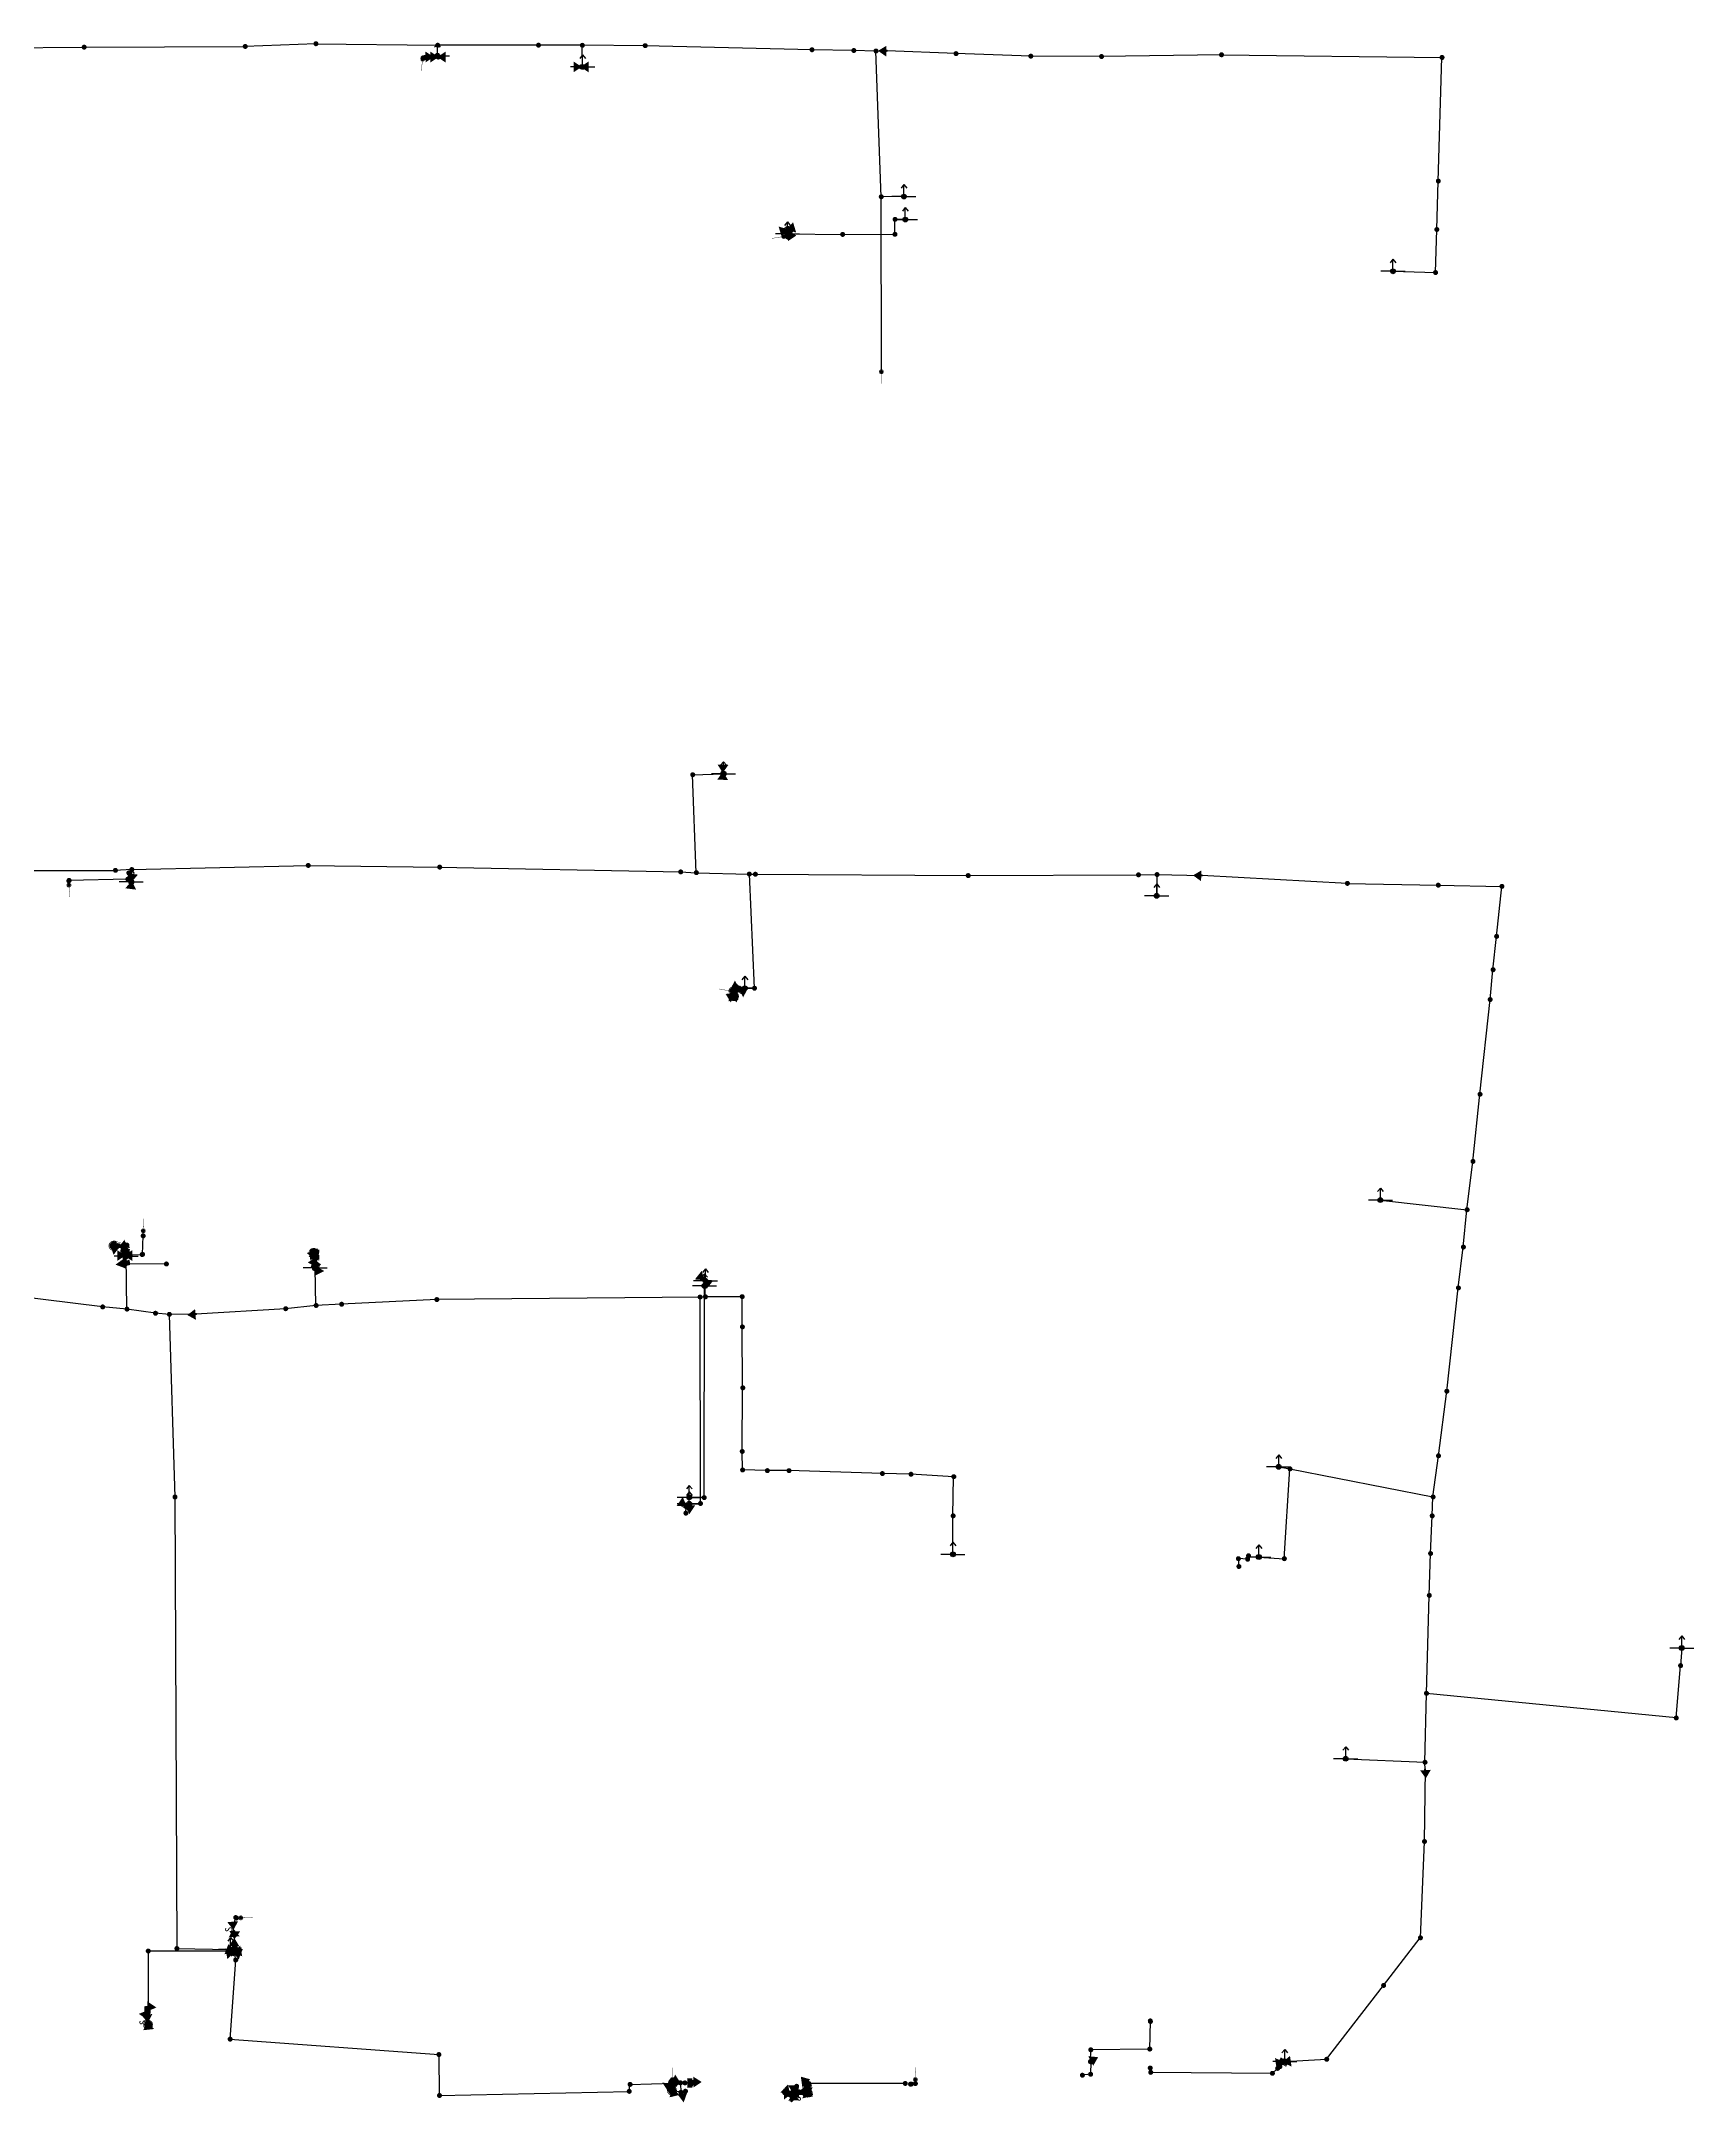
# Model space of a CAD drawing. Header units: millimetres. Extents: x 501930 to 502524, y 4059066 to 4059466.
# Drawn here: x 502302.5 to 502388.4, y 4059079.6 to 4059186.8 of the extents above; entities that cross this region are included whole.
import ezdxf
from ezdxf.enums import TextEntityAlignment as Align

# ---------------------------------------------------------------- set-up
doc = ezdxf.new("R2010")
doc.units = ezdxf.units.MM
doc.linetypes.add('HIDDEN2', pattern=[4.7625, 3.175, -1.5875])
for name, color, linetype in [('cq', 7, 'Continuous'), ('JMD', 7, 'Continuous'), ('TRLINE', 1, 'Continuous'), ('TRPOINT', 1, 'Continuous')]:
    doc.layers.add(name, color=color, linetype=linetype)
doc.styles.add('zx5', font='', dxfattribs={"height": 1.5})
doc.styles.get('zx5').set_extended_font_data('NSimSun')

# ---------------------------------------------------------------- blocks, each defined once
blk = doc.blocks.new('探测点')
blk.add_hatch(color=255).paths.add_polyline_path([(0.02, 0.24, 0.152753), (-0.11, 0.21, 0.175626), (-0.22, 0.07, 0.105315), (-0.22, -0.02, 2.264328)])
at = {"color": 6, "linetype": 'Continuous', "ltscale": 0.1, "const_width": 0.0375, "elevation": -82.22}
blk.add_lwpolyline([(-0.22, -0.02, 2.264328), (0.02, 0.24, 0.476706)], format="xyb", close=True, dxfattribs=at)
blk = doc.blocks.new('SG')
blk.add_hatch(color=255).paths.add_polyline_path([(-0.25, 0, 1), (0.25, 0, 1)])
for p, q in [((-0.25, 0), (-1.25, 0)), ((0, 1.25), (-0.3, 0.88)), ((0, 0.25), (0, 1.25)), ((0, 1.25), (0.3, 0.88)), ((0.25, 0), (1.25, 0))]:
    blk.add_line(p, q)
blk.add_circle((0, 0), 0.25)
blk = doc.blocks.new('焊接阀门')
h = blk.add_hatch(color=255)
h.paths.add_polyline_path([(0, 0), (0.75, -0.5), (0.75, 0.5)])
h.paths.add_polyline_path([(0, 0), (-0.75, 0.5), (-0.75, -0.5)])
at = {"color": 6, "const_width": 0.07}
blk.add_lwpolyline([(-0.75, 0.5), (-0.75, -0.5), (0.75, 0.5), (0.75, -0.5), (-0.75, 0.5), (-0.75, -0.5)], dxfattribs=at)
blk = doc.blocks.new('非普查区')
h = blk.add_hatch(color=255)
edge = h.paths.add_edge_path()
edge.add_arc((0, 0), 0.199, 91.7031, 451.7031)
at = {"color": 6, "linetype": 'Continuous', "ltscale": 0.1, "const_width": 0.0375, "elevation": -82.22}
blk.add_lwpolyline([(0.01, -0.23, 1), (-0.01, 0.23, 1)], format="xyb", close=True, dxfattribs=at)
at = {"color": 6, "linetype": 'HIDDEN2', "ltscale": 0.1, "const_width": 0.0375, "elevation": -82.22}
blk.add_lwpolyline([(0.21, 0), (1.25, 0)], dxfattribs=at)
blk = doc.blocks.new('变径点')
for color, points in [(6, [(0.12, 0, 1), (-0.12, 0, 1)]), (255, [(0.07, 0.54), (0.09, -0.45), (0.84, 0.05)])]:
    blk.add_hatch(color=color).paths.add_polyline_path(points)
at = {"layer": 'cq', "color": 6, "const_width": 0.07}
blk.add_lwpolyline([(0.07, 0.54), (0.09, -0.45), (0.84, 0.05), (0.07, 0.54), (0.09, -0.45)], dxfattribs=at)
blk = doc.blocks.new('丝堵头')
at = {"layer": 'cq'}
blk.add_hatch(color=255, dxfattribs=at).paths.add_polyline_path([(0.23, 0.48), (-0.23, 0.48), (-0.23, -0.48), (0.23, -0.48)])
at = {"color": 6, "const_width": 0.075, "elevation": -82.08}
for points in [[(-0.29, -0.48), (-0.29, 0.47)], [(0.27, -0.32), (0.27, 0.17)]]:
    blk.add_lwpolyline(points, dxfattribs=at)
blk = doc.blocks.new('流量表')
h = blk.add_hatch(color=255)
edge = h.paths.add_edge_path()
edge.add_arc((0, 0), 0.428, 0, 360)
at = {"color": 6, "const_width": 0.0625, "elevation": -82.08}
blk.add_lwpolyline([(-0.49, -0.01, 1), (0.47, -0.01, 1)], format="xyb", close=True, dxfattribs=at)
at = {"color": 6, "const_width": 0.075, "elevation": -82.08}
blk.add_lwpolyline([(-0.1, 0.1), (0.29, -0.34)], dxfattribs=at)
at = {"layer": 'cq', "color": 6}
blk.add_lwpolyline([(-0.26, 0.34, 0.476, 0.476, 0), (-0.26, 0.34, 0.01, 0.366, 0), (-0.05, 0.05, 0.366, 0.366, 0)], format="xyseb", dxfattribs=at)
blk = doc.blocks.new('电磁阀')
at = {"color": 255}
blk.add_blockref('焊接阀门', (0, 0), dxfattribs=at)
at = {"layer": 'JMD', "lineweight": 106, "style": 'zx5'}
blk.add_text('S', height=0.75, dxfattribs=at).set_placement((0.03, 0.49), align=Align.MIDDLE)
blk = doc.blocks.new('连接器')
at = {"color": 6, "linetype": 'Continuous', "const_width": 0.0481}
for points in [[(0.5, -0.01, 1.034594), (-0.49, -0.02)], [(-0.49, -0.02, 0.943243), (0.5, -0.01)]]:
    blk.add_lwpolyline(points, format="xyb", dxfattribs=at)
at = {"color": 255, "linetype": 'Continuous', "const_width": 0.411}
blk.add_lwpolyline([(-0.26, -0.02, 0.928343), (0.27, 0.01, 1.03381)], format="xyb", close=True, dxfattribs=at)

msp = doc.modelspace()

# ---------------------------------------------------------------- linework, layer by layer
at = {"layer": 'TRLINE'}
for p, q in [((502300.451, 4059186.435, 32.671), (502304.706, 4059186.46, 32.839)), ((502304.706, 4059186.46, 32.839), (502313.078, 4059186.499, 32.816)), ((502316.753, 4059186.641, 32.746), (502313.078, 4059186.499, 32.816)), ((502316.753, 4059186.641, 32.746), (502323.079, 4059186.564, 32.748)), ((502323.073, 4059186.018, 32.783), (502323.079, 4059186.564, 32.748)), ((502328.319, 4059186.566, 32.919), (502323.079, 4059186.564, 32.748)), ((502330.596, 4059186.559, 32.903), (502328.319, 4059186.566, 32.919)), ((502333.862, 4059186.541, 32.887), (502330.596, 4059186.559, 32.903)), ((502330.621, 4059185.437, 32.942), (502330.596, 4059186.559, 32.903)), ((502342.529, 4059186.327, 32.981), (502333.862, 4059186.541, 32.887)), ((502344.704, 4059186.29, 32.953), (502342.529, 4059186.327, 32.981)), ((502345.858, 4059186.263, 32.921), (502344.704, 4059186.29, 32.953)), ((502345.858, 4059186.263, 32.921), (502346.425, 4059186.279, 32.917)), ((502346.13, 4059178.687, 33.048), (502345.858, 4059186.263, 32.921)), ((502350.018, 4059186.127, 32.871), (502346.425, 4059186.279, 32.917)), ((502353.901, 4059185.995, 32.912), (502350.018, 4059186.127, 32.871)), ((502322.319, 4059185.907, 36.037), (502322.31, 4059185.841, 36.037)), ((502322.431, 4059185.932, 36.037), (502322.319, 4059185.907, 36.037)), ((502322.431, 4059185.932, 34.837), (502322.431, 4059185.932, 35.037)), ((502322.431, 4059185.932, 34.587), (502322.431, 4059185.932, 36.037)), ((502323.073, 4059186.018, 32.783), (502323.104, 4059185.948, 33.587)), ((502323.104, 4059185.948, 33.587), (502323.104, 4059185.948, 34.637)), ((502330.621, 4059185.437, 32.942), (502330.539, 4059185.438, 33.453)), ((502330.539, 4059185.438, 34.853), (502330.539, 4059185.438, 33.453)), ((502357.579, 4059185.975, 32.691), (502353.901, 4059185.995, 32.912)), ((502363.813, 4059186.067, 32.699), (502357.579, 4059185.975, 32.691)), ((502363.813, 4059186.067, 32.699), (502375.274, 4059185.927, 33.016)), ((502375.08, 4059179.503, 33.013), (502375.274, 4059185.927, 33.016)), ((502347.317, 4059178.698, 33.132), (502346.13, 4059178.687, 33.048)), ((502346.143, 4059169.595, 33.038), (502346.13, 4059178.687, 33.048)), ((502375.004, 4059176.988, 33.002), (502375.08, 4059179.503, 33.013)), ((502341.189, 4059176.644, 35.968), (502341.071, 4059176.625, 35.968)), ((502341.27, 4059177.011, 35.968), (502341.189, 4059176.644, 35.968)), ((502341.25, 4059176.981, 35.168), (502341.26, 4059176.984, 35.568)), ((502341.305, 4059176.918, 35.168), (502341.25, 4059176.981, 35.168)), ((502341.253, 4059176.665, 35.368), (502341.34, 4059176.816, 35.368)), ((502341.27, 4059176.644, 35.518), (502341.253, 4059176.665, 35.368)), ((502341.27, 4059176.644, 36.068), (502341.253, 4059176.665, 36.068)), ((502341.26, 4059176.984, 35.568), (502341.27, 4059177.011, 35.968)), ((502341.262, 4059176.758, 33.013), (502344.123, 4059176.729, 32.754)), ((502341.262, 4059176.758, 33.013), (502341.279, 4059176.603, 33.668)), ((502341.284, 4059176.587, 35.668), (502341.27, 4059176.644, 35.668)), ((502341.27, 4059176.644, 35.668), (502341.27, 4059176.644, 35.518)), ((502341.279, 4059176.603, 33.668), (502341.284, 4059176.587, 35.668)), ((502341.309, 4059176.822, 35.168), (502341.305, 4059176.918, 35.168)), ((502341.34, 4059176.816, 35.368), (502341.309, 4059176.822, 35.168)), ((502344.123, 4059176.729, 32.754), (502346.843, 4059176.737, 32.922)), ((502346.843, 4059176.737, 32.922), (502346.849, 4059177.513, 32.747)), ((502346.849, 4059177.513, 32.747), (502347.389, 4059177.504, 32.64)), ((502374.936, 4059174.75, 33.017), (502375.004, 4059176.988, 33.002)), ((502372.732, 4059174.817, 33.089), (502374.936, 4059174.75, 33.017)), ((502336.333, 4059148.651, 32.999), (502337.938, 4059148.706, 32.236)), ((502336.522, 4059143.562, 32.026), (502336.333, 4059148.651, 32.999)), ((502337.903, 4059148.735, 33.69), (502337.904, 4059148.78, 34.022)), ((502337.938, 4059148.706, 32.236), (502337.903, 4059148.735, 33.69)), ((502296.829, 4059143.659, 32.28), (502306.334, 4059143.683, 32.09)), ((502307.183, 4059143.723, 32.228), (502306.334, 4059143.683, 32.09)), ((502307.029, 4059143.547, 37.94), (502306.977, 4059143.222, 37.94)), ((502307.035, 4059143.534, 36.04), (502307.029, 4059143.547, 37.94)), ((502307.186, 4059143.059, 36.04), (502307.035, 4059143.534, 36.04)), ((502307.183, 4059143.723, 32.228), (502307.163, 4059143.078, 32.362)), ((502307.183, 4059143.723, 32.228), (502316.352, 4059143.936, 31.815)), ((502316.352, 4059143.936, 31.815), (502323.183, 4059143.849, 31.982)), ((502323.183, 4059143.849, 31.982), (502335.707, 4059143.603, 32.078)), ((502335.707, 4059143.603, 32.078), (502336.522, 4059143.562, 32.026)), ((502336.522, 4059143.562, 32.026), (502339.272, 4059143.487, 31.993)), ((502339.272, 4059143.487, 31.993), (502339.588, 4059143.481, 31.987)), ((502339.272, 4059143.487, 31.993), (502339.542, 4059137.555, 32.521)), ((502339.588, 4059143.481, 31.987), (502350.649, 4059143.409, 32.081)), ((502350.649, 4059143.409, 32.081), (502359.5, 4059143.45, 32.065)), ((502359.5, 4059143.45, 32.065), (502360.463, 4059143.463, 32.049)), ((502360.463, 4059143.463, 32.049), (502360.451, 4059142.358, 32.142)), ((502360.463, 4059143.463, 32.049), (502362.792, 4059143.422, 32.159)), ((502370.355, 4059143.005, 32.849), (502362.792, 4059143.422, 32.159)), ((502303.925, 4059143.16, 37.94), (502303.911, 4059143.134, 37.74)), ((502303.911, 4059143.134, 37.74), (502303.924, 4059142.918, 37.74)), ((502306.977, 4059143.222, 37.94), (502303.925, 4059143.16, 37.94)), ((502307.163, 4059143.078, 32.362), (502307.186, 4059143.059, 33.64)), ((502307.175, 4059143.057, 33.64), (502307.181, 4059143.106, 34.74)), ((502307.181, 4059143.106, 34.74), (502307.186, 4059143.059, 36.04)), ((502370.355, 4059143.005, 32.849), (502375.079, 4059142.912, 32.891)), ((502375.079, 4059142.912, 32.891), (502378.383, 4059142.85, 32.946)), ((502378.109, 4059140.252, 32.959), (502378.383, 4059142.85, 32.946)), ((502377.927, 4059138.517, 33.001), (502378.109, 4059140.252, 32.959)), ((502377.775, 4059136.968, 32.946), (502377.927, 4059138.517, 33.001)), ((502338.322, 4059137.408, 33.916), (502338.459, 4059137.383, 33.914)), ((502338.459, 4059137.383, 33.914), (502338.457, 4059137.384, 35.159)), ((502338.457, 4059137.384, 35.159), (502338.507, 4059137.217, 35.178)), ((502338.477, 4059137.075, 34.867), (502338.469, 4059137.079, 35.285)), ((502338.469, 4059137.079, 35.285), (502338.47, 4059137.078, 35.338)), ((502338.47, 4059137.078, 35.338), (502338.614, 4059137.307, 35.421)), ((502338.489, 4059137.15, 34.887), (502338.477, 4059137.075, 34.867)), ((502338.499, 4059137.212, 34.889), (502338.489, 4059137.15, 34.887)), ((502338.503, 4059137.213, 35.086), (502338.499, 4059137.212, 34.889)), ((502338.507, 4059137.217, 35.178), (502338.503, 4059137.213, 35.086)), ((502338.614, 4059137.307, 35.421), (502338.76, 4059137.523, 35.409)), ((502339.051, 4059137.555, 32.368), (502338.731, 4059137.53, 33.671)), ((502338.731, 4059137.53, 33.671), (502338.748, 4059137.521, 35.109)), ((502338.748, 4059137.521, 35.109), (502338.76, 4059137.523, 35.409)), ((502338.76, 4059137.523, 35.409), (502338.764, 4059137.528, 35.661)), ((502339.542, 4059137.555, 32.521), (502339.051, 4059137.555, 32.368)), ((502377.248, 4059132.047, 32.966), (502377.775, 4059136.968, 32.946)), ((502376.881, 4059128.553, 32.949), (502377.248, 4059132.047, 32.966)), ((502376.578, 4059126.045, 32.992), (502376.881, 4059128.553, 32.949)), ((502372.076, 4059126.548, 33.073), (502376.578, 4059126.045, 32.992)), ((502376.384, 4059124.103, 33.023), (502376.578, 4059126.045, 32.992)), ((502306.184, 4059124.155, 34.578), (502306.244, 4059124.175, 34.578)), ((502306.198, 4059124.164, 34.728), (502306.184, 4059124.155, 34.578)), ((502306.528, 4059124.095, 34.728), (502306.198, 4059124.164, 34.728)), ((502306.244, 4059124.175, 34.578), (502306.432, 4059124.144, 34.578)), ((502306.432, 4059124.144, 34.578), (502306.492, 4059124.175, 34.628)), ((502306.492, 4059124.175, 34.628), (502306.907, 4059124.181, 34.628)), ((502306.799, 4059124.184, 34.728), (502306.528, 4059124.095, 34.728)), ((502306.93, 4059124.206, 34.128), (502306.798, 4059124.253, 34.128)), ((502306.839, 4059123.915, 35.658), (502306.799, 4059124.184, 35.628)), ((502306.799, 4059124.184, 35.628), (502306.799, 4059124.184, 34.728)), ((502306.907, 4059124.181, 34.628), (502306.93, 4059124.206, 34.128)), ((502307.742, 4059123.727, 38.828), (502307.775, 4059124.684, 38.828)), ((502307.775, 4059124.684, 43.128), (502307.783, 4059124.949, 43.128)), ((502307.775, 4059124.684, 38.828), (502307.775, 4059124.684, 43.128)), ((502376.124, 4059121.983, 32.927), (502376.384, 4059124.103, 33.023)), ((502306.825, 4059123.665, 34.628), (502306.747, 4059123.459, 34.628)), ((502306.747, 4059123.459, 34.628), (502306.797, 4059123.215, 34.628)), ((502306.797, 4059123.215, 34.628), (502306.799, 4059123.23, 35.078)), ((502306.799, 4059123.23, 35.078), (502306.812, 4059123.715, 35.078)), ((502306.81, 4059123.714, 36.528), (502306.803, 4059123.708, 38.328)), ((502306.803, 4059123.708, 38.328), (502307.721, 4059123.714, 38.328)), ((502306.811, 4059123.715, 35.628), (502306.81, 4059123.714, 36.528)), ((502306.81, 4059123.714, 36.528), (502306.856, 4059123.26, 36.528)), ((502306.811, 4059123.715, 35.628), (502306.839, 4059123.915, 35.658)), ((502306.812, 4059123.715, 35.078), (502306.811, 4059123.715, 35.628)), ((502306.825, 4059123.665, 33.728), (502306.895, 4059123.63, 32.202)), ((502306.825, 4059123.665, 33.728), (502306.825, 4059123.665, 34.328)), ((502306.825, 4059123.665, 34.328), (502306.825, 4059123.665, 34.478)), ((502306.825, 4059123.665, 34.478), (502306.825, 4059123.665, 34.628)), ((502306.856, 4059123.26, 36.528), (502306.892, 4059123.26, 36.528)), ((502306.892, 4059123.26, 36.528), (502306.875, 4059123.249, 37.228)), ((502306.875, 4059123.249, 37.228), (502308.982, 4059123.226, 37.228)), ((502306.932, 4059120.878, 32.216), (502306.895, 4059123.63, 32.202)), ((502307.721, 4059123.714, 38.328), (502307.742, 4059123.727, 38.828)), ((502316.689, 4059123.583, 35.69), (502316.641, 4059123.809, 35.681)), ((502316.69, 4059123.896, 34.913), (502316.65, 4059123.563, 34.946)), ((502316.65, 4059123.563, 34.946), (502316.658, 4059123.566, 35.928)), ((502316.655, 4059123.491, 34.636), (502316.693, 4059123.876, 34.674)), ((502316.761, 4059123.083, 34.672), (502316.655, 4059123.491, 34.636)), ((502316.658, 4059123.566, 35.928), (502316.689, 4059123.576, 36.002)), ((502316.689, 4059123.578, 35.85), (502316.689, 4059123.583, 35.69)), ((502316.689, 4059123.576, 36.002), (502316.689, 4059123.578, 35.85)), ((502316.693, 4059123.876, 34.674), (502316.69, 4059123.896, 35.013)), ((502316.722, 4059123.022, 32.095), (502316.761, 4059123.088, 33.777)), ((502316.762, 4059121.071, 32.076), (502316.722, 4059123.022, 32.095)), ((502316.761, 4059123.083, 34.672), (502316.759, 4059123.084, 34.873)), ((502316.761, 4059123.088, 33.777), (502316.762, 4059123.086, 34.423)), ((502316.762, 4059123.086, 34.423), (502316.761, 4059123.083, 34.672)), ((502336.927, 4059111.082, 32.825), (502336.954, 4059122.093, 32.833)), ((502336.935, 4059122.401, 33.993), (502336.935, 4059122.405, 34.345)), ((502336.944, 4059122.121, 34.358), (502336.935, 4059122.405, 34.345)), ((502336.935, 4059122.401, 33.993), (502336.999, 4059122.35, 32.214)), ((502336.945, 4059122.122, 33.861), (502336.944, 4059122.121, 34.358)), ((502336.954, 4059122.093, 32.833), (502336.944, 4059122.121, 33.858)), ((502336.992, 4059121.52, 32.226), (502336.999, 4059122.35, 32.214)), ((502375.524, 4059116.612, 32.999), (502376.124, 4059121.983, 32.927)), ((502305.67, 4059120.994, 32.244), (502301.038, 4059121.571, 32.311)), ((502306.932, 4059120.878, 32.216), (502305.67, 4059120.994, 32.244)), ((502308.414, 4059120.663, 32.256), (502306.932, 4059120.878, 32.216)), ((502315.181, 4059120.901, 32.086), (502310.523, 4059120.625, 32.212)), ((502316.762, 4059121.071, 32.076), (502315.181, 4059120.901, 32.086)), ((502318.088, 4059121.134, 32.076), (502316.762, 4059121.071, 32.076)), ((502323.035, 4059121.374, 32.136), (502318.088, 4059121.134, 32.076)), ((502336.718, 4059121.508, 32.209), (502323.035, 4059121.374, 32.136)), ((502336.992, 4059121.52, 32.226), (502336.718, 4059121.508, 32.209)), ((502336.718, 4059121.508, 32.209), (502336.736, 4059110.78, 32.965)), ((502338.902, 4059121.527, 32.68), (502336.992, 4059121.52, 32.226)), ((502338.914, 4059119.955, 32.762), (502338.902, 4059121.527, 32.68)), ((502309.136, 4059120.608, 32.18), (502308.414, 4059120.663, 32.256)), ((502310.523, 4059120.625, 32.212), (502309.136, 4059120.608, 32.18)), ((502309.136, 4059120.608, 32.18), (502309.426, 4059111.115, 32.872)), ((502338.933, 4059116.789, 32.774), (502338.914, 4059119.955, 32.762)), ((502338.906, 4059113.482, 32.85), (502338.933, 4059116.789, 32.774)), ((502375.089, 4059113.259, 33.045), (502375.524, 4059116.612, 32.999)), ((502338.925, 4059112.521, 32.9), (502338.906, 4059113.482, 32.85)), ((502374.809, 4059111.118, 33.057), (502375.089, 4059113.259, 33.045)), ((502340.212, 4059112.486, 32.863), (502338.925, 4059112.521, 32.9)), ((502341.337, 4059112.485, 32.801), (502340.212, 4059112.486, 32.863)), ((502346.189, 4059112.335, 32.716), (502341.337, 4059112.485, 32.801)), ((502347.678, 4059112.298, 32.756), (502346.189, 4059112.335, 32.716)), ((502349.901, 4059112.172, 32.826), (502347.678, 4059112.298, 32.756)), ((502349.866, 4059110.135, 32.752), (502349.901, 4059112.172, 32.826)), ((502366.791, 4059112.684, 33.053), (502367.372, 4059112.575, 33.05)), ((502367.078, 4059107.91, 33.121), (502367.372, 4059112.575, 33.05)), ((502367.372, 4059112.575, 33.05), (502374.809, 4059111.118, 33.057)), ((502309.426, 4059111.115, 32.872), (502309.526, 4059087.649, 32.28)), ((502374.763, 4059110.134, 33.127), (502374.809, 4059111.118, 33.057)), ((502335.979, 4059110.275, 39.279), (502335.996, 4059110.656, 39.191)), ((502335.994, 4059110.667, 33.768), (502335.991, 4059110.669, 34.761)), ((502335.991, 4059110.669, 34.761), (502335.996, 4059110.656, 39.191)), ((502336.16, 4059110.761, 33.009), (502335.994, 4059110.667, 33.768)), ((502335.996, 4059110.656, 39.281), (502335.998, 4059110.659, 39.342)), ((502336.927, 4059111.082, 32.825), (502336.16, 4059111.093, 33.184)), ((502336.736, 4059110.78, 32.965), (502336.16, 4059110.761, 33.009)), ((502349.865, 4059108.136, 32.852), (502349.866, 4059110.135, 32.752)), ((502374.678, 4059108.18, 33.224), (502374.763, 4059110.134, 33.127)), ((502365.171, 4059107.882, 37.374), (502364.692, 4059107.912, 37.374)), ((502364.692, 4059107.912, 37.374), (502364.718, 4059107.504, 37.374)), ((502365.216, 4059108.063, 34.874), (502365.167, 4059107.901, 34.874)), ((502365.167, 4059107.901, 34.874), (502365.171, 4059107.882, 37.374)), ((502365.759, 4059107.998, 33.374), (502367.078, 4059107.91, 33.121)), ((502374.61, 4059106, 33.283), (502374.678, 4059108.18, 33.224)), ((502374.465, 4059100.911, 33.421), (502374.61, 4059106, 33.283)), ((502387.738, 4059103.268, 33.912), (502387.67, 4059102.353, 33.83)), ((502387.444, 4059099.633, 33.814), (502387.67, 4059102.353, 33.83)), ((502374.388, 4059097.331, 33.457), (502374.465, 4059100.911, 33.421)), ((502387.444, 4059099.633, 33.814), (502374.465, 4059100.911, 33.421)), ((502370.273, 4059097.514, 33.655), (502374.388, 4059097.331, 33.457)), ((502374.399, 4059096.946, 33.452), (502374.388, 4059097.331, 33.457)), ((502374.399, 4059096.946, 33.452), (502374.36, 4059093.212, 33.534)), ((502374.36, 4059093.212, 33.534), (502374.15, 4059088.208, 33.544)), ((502312.473, 4059088.654, 34.937), (502312.583, 4059089.26, 34.937)), ((502312.521, 4059088.161, 34.937), (502312.473, 4059088.654, 34.937)), ((502312.583, 4059089.26, 34.937), (502312.616, 4059089.234, 38.337)), ((502312.616, 4059089.234, 38.337), (502312.855, 4059089.245, 38.337)), ((502309.526, 4059087.649, 32.28), (502312.323, 4059087.593, 32.508)), ((502312.323, 4059087.593, 32.508), (502312.496, 4059087.477, 33.737)), ((502312.501, 4059087.724, 34.937), (502312.521, 4059088.161, 34.937)), ((502312.548, 4059087.727, 36.137), (502312.501, 4059087.724, 34.937)), ((502312.525, 4059087.459, 36.137), (502312.548, 4059087.727, 36.137)), ((502372.237, 4059085.731, 33.553), (502374.15, 4059088.208, 33.544)), ((502312.525, 4059087.509, 38.137), (502308.035, 4059087.52, 38.337)), ((502308.035, 4059087.52, 38.337), (502308.037, 4059084.454, 38.337)), ((502312.581, 4059087.052, 40.887), (502312.292, 4059082.941, 40.887)), ((502312.476, 4059087.477, 34.737), (502312.51, 4059087.464, 35.187)), ((502312.496, 4059087.477, 33.737), (502312.476, 4059087.477, 34.737)), ((502312.492, 4059087.453, 36.437), (502312.528, 4059087.471, 36.937)), ((502312.525, 4059087.459, 36.137), (502312.492, 4059087.453, 36.437)), ((502312.51, 4059087.464, 35.187), (502312.515, 4059087.455, 35.737)), ((502312.51, 4059087.464, 35.187), (502312.583, 4059087.053, 35.187)), ((502312.515, 4059087.455, 35.737), (502312.525, 4059087.459, 36.137)), ((502312.528, 4059087.471, 36.937), (502312.525, 4059087.509, 38.137)), ((502312.583, 4059087.053, 35.187), (502312.581, 4059087.052, 40.887)), ((502369.28, 4059081.894, 33.568), (502372.237, 4059085.731, 33.553)), ((502308.037, 4059084.454, 38.337), (502308.013, 4059084.419, 36.037)), ((502308.013, 4059084.419, 36.037), (502308.013, 4059084.419, 35.737)), ((502308.013, 4059084.419, 35.737), (502308.013, 4059084.419, 35.537)), ((502308.013, 4059084.419, 35.737), (502308.021, 4059083.826, 35.737)), ((502308.021, 4059083.826, 35.737), (502308.023, 4059083.808, 35.537)), ((502308.023, 4059083.808, 35.537), (502308.039, 4059083.691, 35.437)), ((502360.117, 4059083.859, 41.474), (502360.086, 4059082.425, 41.474)), ((502360.112, 4059083.889, 40.674), (502360.117, 4059083.859, 41.474)), ((502312.292, 4059082.941, 40.887), (502323.142, 4059082.139, 40.887)), ((502357.018, 4059082.386, 41.474), (502357, 4059081.77, 41.474)), ((502360.086, 4059082.425, 41.474), (502357.018, 4059082.386, 41.474)), ((502323.142, 4059082.139, 40.887), (502323.172, 4059080.014, 40.887)), ((502357.01, 4059081.115, 39.474), (502356.582, 4059081.067, 39.474)), ((502357, 4059081.77, 41.474), (502357.016, 4059081.778, 39.574)), ((502357.031, 4059081.758, 39.474), (502357.01, 4059081.115, 39.474)), ((502357.016, 4059081.778, 39.574), (502357.031, 4059081.758, 39.474)), ((502360.134, 4059081.215, 38.874), (502360.107, 4059081.441, 38.874)), ((502366.458, 4059081.164, 38.874), (502360.134, 4059081.215, 38.874)), ((502366.729, 4059081.421, 38.874), (502366.458, 4059081.164, 38.874)), ((502366.845, 4059081.509, 35.424), (502366.729, 4059081.421, 38.874)), ((502367.035, 4059081.743, 35.424), (502366.845, 4059081.509, 35.424)), ((502367.108, 4059081.782, 33.561), (502366.962, 4059081.729, 34.174)), ((502366.962, 4059081.729, 34.174), (502367.031, 4059081.739, 34.824)), ((502367.031, 4059081.739, 34.824), (502367.035, 4059081.743, 35.424)), ((502367.035, 4059081.743, 35.424), (502367.051, 4059081.77, 35.674)), ((502367.108, 4059081.782, 33.561), (502369.28, 4059081.894, 33.568)), ((502323.172, 4059080.014, 40.887), (502333.031, 4059080.227, 40.887)), ((502333.031, 4059080.227, 40.887), (502333.08, 4059080.589, 40.887)), ((502333.08, 4059080.589, 40.887), (502335.32, 4059080.662, 40.887)), ((502335.252, 4059080.649, 36.337), (502335.232, 4059080.636, 35.537)), ((502335.232, 4059080.636, 35.537), (502335.296, 4059080.158, 35.537)), ((502335.32, 4059080.662, 40.637), (502335.252, 4059080.649, 36.337)), ((502335.273, 4059080.186, 35.337), (502335.27, 4059080.272, 35.337)), ((502335.27, 4059080.272, 35.337), (502335.27, 4059080.272, 35.287)), ((502335.27, 4059080.272, 35.287), (502335.283, 4059080.27, 35.237)), ((502335.271, 4059080.737, 36.937), (502335.271, 4059080.837, 36.937)), ((502335.282, 4059080.215, 34.987), (502335.271, 4059080.737, 34.987)), ((502335.271, 4059080.737, 34.987), (502335.271, 4059080.737, 36.937)), ((502335.955, 4059080.233, 35.337), (502335.273, 4059080.186, 35.337)), ((502335.297, 4059080.207, 35.237), (502335.282, 4059080.215, 34.987)), ((502335.283, 4059080.27, 35.237), (502335.297, 4059080.207, 35.237)), ((502335.296, 4059080.158, 35.537), (502335.596, 4059080.05, 35.537)), ((502335.32, 4059080.662, 40.887), (502335.927, 4059080.667, 40.887)), ((502335.32, 4059080.662, 40.887), (502335.32, 4059080.662, 40.637)), ((502335.596, 4059080.05, 35.537), (502335.955, 4059080.232, 35.537)), ((502336.304, 4059080.676, 40.637), (502335.691, 4059080.67, 40.637)), ((502335.691, 4059080.67, 40.637), (502335.699, 4059080.669, 39.637)), ((502335.699, 4059080.669, 39.637), (502335.716, 4059080.154, 39.637)), ((502335.716, 4059080.154, 39.637), (502335.728, 4059080.178, 38.287)), ((502335.927, 4059080.667, 40.887), (502336.207, 4059080.66, 40.887)), ((502335.955, 4059080.232, 35.537), (502335.955, 4059080.233, 35.337)), ((502336.207, 4059080.66, 40.887), (502336.354, 4059080.69, 40.887)), ((502336.354, 4059080.69, 40.737), (502336.304, 4059080.676, 40.637)), ((502336.354, 4059080.69, 40.887), (502336.354, 4059080.69, 40.737)), ((502341.145, 4059080.132, 35.438), (502341.106, 4059080.16, 36.738)), ((502341.464, 4059080.117, 35.438), (502341.145, 4059080.132, 35.438)), ((502341.355, 4059080.134, 36.738), (502341.382, 4059080.109, 36.288)), ((502342.166, 4059080.072, 38.438), (502341.356, 4059080.065, 38.438)), ((502341.356, 4059080.065, 38.438), (502341.359, 4059080.061, 38.338)), ((502341.382, 4059080.109, 36.288), (502341.383, 4059080.138, 35.838)), ((502341.383, 4059080.138, 35.838), (502341.798, 4059080.147, 35.838)), ((502341.78, 4059080.139, 35.438), (502341.464, 4059080.117, 35.438)), ((502341.586, 4059080.149, 36.338), (502341.563, 4059080.175, 36.738)), ((502341.584, 4059080.027, 38.338), (502341.881, 4059080.196, 38.338)), ((502341.851, 4059080.182, 36.038), (502341.585, 4059080.183, 36.038)), ((502341.585, 4059080.183, 36.038), (502341.586, 4059080.149, 36.338)), ((502341.773, 4059080.182, 39.288), (502341.734, 4059080.49, 39.288)), ((502341.882, 4059080.195, 39.288), (502341.773, 4059080.182, 39.288)), ((502341.798, 4059080.147, 35.838), (502341.78, 4059080.139, 35.438)), ((502342.254, 4059080.237, 36.038), (502341.851, 4059080.182, 36.038)), ((502341.881, 4059080.196, 38.338), (502342.103, 4059080.115, 38.338)), ((502341.881, 4059080.196, 38.338), (502341.882, 4059080.195, 39.288)), ((502342.103, 4059080.115, 38.338), (502342.171, 4059080.118, 38.338)), ((502342.171, 4059080.118, 38.338), (502342.166, 4059080.072, 38.438)), ((502342.171, 4059080.118, 38.338), (502342.408, 4059080.171, 38.338)), ((502342.273, 4059080.473, 35.838), (502342.253, 4059080.49, 36.038)), ((502342.253, 4059080.49, 36.038), (502342.268, 4059080.401, 36.038)), ((502342.268, 4059080.401, 36.038), (502342.254, 4059080.237, 36.038)), ((502342.289, 4059080.644, 37.238), (502342.271, 4059080.665, 35.938)), ((502342.271, 4059080.665, 35.938), (502342.296, 4059080.629, 35.838)), ((502342.284, 4059080.551, 35.838), (502342.273, 4059080.473, 35.838)), ((502342.296, 4059080.629, 35.838), (502342.284, 4059080.551, 35.838)), ((502347.377, 4059080.639, 37.238), (502342.289, 4059080.644, 37.238)), ((502347.695, 4059080.607, 34.538), (502347.653, 4059080.599, 36.738)), ((502347.904, 4059080.632, 34.538), (502347.695, 4059080.607, 34.538)), ((502347.912, 4059080.847, 34.538), (502347.904, 4059080.632, 34.538))]:
    msp.add_line(p, q, dxfattribs=at)

# ---------------------------------------------------------------- block references
at = {"layer": 'TRPOINT', "xscale": 0.5, "yscale": 0.5}
for name, p in [('探测点', (502304.706, 4059186.46, 33.559)), ('探测点', (502313.078, 4059186.499, 33.576)), ('探测点', (502316.753, 4059186.641, 33.586)), ('变径点', (502322.431, 4059185.932, 33.587)), ('SG', (502323.073, 4059186.018, 33.603)), ('焊接阀门', (502323.104, 4059185.948, 33.587)), ('探测点', (502323.079, 4059186.564, 33.588)), ('探测点', (502328.319, 4059186.566, 33.799)), ('探测点', (502330.596, 4059186.559, 33.783)), ('探测点', (502333.862, 4059186.541, 33.497)), ('探测点', (502342.529, 4059186.327, 33.661)), ('探测点', (502344.704, 4059186.29, 33.593)), ('探测点', (502345.858, 4059186.263, 33.581)), ('探测点', (502350.018, 4059186.127, 33.681)), ('探测点', (502353.901, 4059185.995, 33.732)), ('探测点', (502357.579, 4059185.975, 33.351)), ('探测点', (502363.813, 4059186.067, 33.339)), ('探测点', (502322.319, 4059185.907, 33.587)), ('探测点', (502322.431, 4059185.932, 33.587)), ('探测点', (502322.431, 4059185.932, 33.587)), ('探测点', (502323.104, 4059185.948, 33.587)), ('SG', (502330.621, 4059185.437, 33.802)), ('焊接阀门', (502330.539, 4059185.438, 33.453)), ('探测点', (502330.539, 4059185.438, 33.453)), ('探测点', (502375.274, 4059185.927, 33.896)), ('探测点', (502346.13, 4059178.687, 33.728)), ('SG', (502347.317, 4059178.698, 33.792)), ('探测点', (502375.08, 4059179.503, 33.893)), ('探测点', (502346.849, 4059177.513, 33.677)), ('SG', (502347.389, 4059177.504, 33.58)), ('SG', (502341.262, 4059176.758, 33.933)), ('流量表', (502341.305, 4059176.918, 33.668)), ('探测点', (502341.189, 4059176.644, 33.668)), ('探测点', (502341.25, 4059176.981, 33.668)), ('探测点', (502341.253, 4059176.665, 33.668)), ('探测点', (502341.27, 4059177.011, 33.668)), ('探测点', (502341.27, 4059176.644, 33.668)), ('探测点', (502341.279, 4059176.603, 33.668)), ('探测点', (502341.284, 4059176.587, 33.668)), ('探测点', (502341.309, 4059176.822, 33.668)), ('变径点', (502341.27, 4059176.644, 33.668)), ('探测点', (502341.34, 4059176.816, 33.668)), ('探测点', (502344.123, 4059176.729, 33.694)), ('探测点', (502346.843, 4059176.737, 33.862)), ('探测点', (502375.004, 4059176.988, 33.882)), ('SG', (502372.732, 4059174.817, 33.949)), ('探测点', (502374.936, 4059174.75, 33.747)), ('探测点', (502336.333, 4059148.651, 33.759)), ('SG', (502337.938, 4059148.706, 32.986)), ('探测点', (502337.903, 4059148.735, 33.69)), ('探测点', (502303.911, 4059143.134, 33.64)), ('探测点', (502303.925, 4059143.16, 33.64)), ('探测点', (502306.334, 4059143.683, 32.84)), ('SG', (502307.163, 4059143.078, 33.062)), ('探测点', (502306.977, 4059143.222, 33.64)), ('探测点', (502307.029, 4059143.547, 33.64)), ('探测点', (502307.035, 4059143.534, 33.64)), ('探测点', (502307.183, 4059143.723, 32.978)), ('探测点', (502316.352, 4059143.936, 32.735)), ('探测点', (502323.183, 4059143.849, 32.792)), ('探测点', (502335.707, 4059143.603, 32.828)), ('探测点', (502336.522, 4059143.562, 32.806)), ('探测点', (502339.272, 4059143.487, 32.793)), ('探测点', (502339.588, 4059143.481, 32.797)), ('探测点', (502350.649, 4059143.409, 32.891)), ('探测点', (502359.5, 4059143.45, 32.865)), ('探测点', (502360.463, 4059143.463, 32.849)), ('探测点', (502307.175, 4059143.057, 33.64)), ('探测点', (502307.186, 4059143.059, 33.64)), ('SG', (502360.451, 4059142.358, 32.942)), ('探测点', (502370.355, 4059143.005, 33.669)), ('探测点', (502375.079, 4059142.912, 33.651)), ('探测点', (502378.383, 4059142.85, 33.716)), ('探测点', (502378.109, 4059140.252, 33.749)), ('SG', (502339.051, 4059137.555, 33.168)), ('探测点', (502377.927, 4059138.517, 33.821)), ('流量表', (502338.489, 4059137.15, 33.587)), ('探测点', (502338.457, 4059137.384, 33.559)), ('探测点', (502338.459, 4059137.383, 33.564)), ('探测点', (502338.47, 4059137.078, 33.588)), ('探测点', (502338.507, 4059137.217, 33.578)), ('探测点', (502338.731, 4059137.53, 33.671)), ('探测点', (502338.76, 4059137.523, 33.709)), ('探测点', (502339.542, 4059137.555, 33.321)), ('探测点', (502377.775, 4059136.968, 33.806)), ('探测点', (502377.248, 4059132.047, 33.806)), ('探测点', (502376.881, 4059128.553, 33.729)), ('SG', (502372.076, 4059126.548, 33.863)), ('探测点', (502376.578, 4059126.045, 33.762)), ('流量表', (502306.244, 4059124.175, 33.728)), ('探测点', (502306.184, 4059124.155, 33.728)), ('探测点', (502306.198, 4059124.164, 33.728)), ('SG', (502306.895, 4059123.63, 32.952)), ('探测点', (502306.432, 4059124.144, 33.728)), ('探测点', (502306.492, 4059124.175, 33.728)), ('探测点', (502306.799, 4059124.184, 33.728)), ('探测点', (502306.799, 4059124.184, 33.728)), ('变径点', (502306.825, 4059123.665, 33.728)), ('探测点', (502306.907, 4059124.181, 33.728)), ('探测点', (502306.93, 4059124.206, 33.728)), ('探测点', (502307.775, 4059124.684, 33.728)), ('探测点', (502307.775, 4059124.684, 33.728)), ('流量表', (502316.641, 4059123.809, 33.781)), ('探测点', (502316.69, 4059123.896, 33.813)), ('探测点', (502376.384, 4059124.103, 33.743)), ('焊接阀门', (502306.825, 4059123.665, 33.728)), ('探测点', (502306.797, 4059123.215, 33.728)), ('探测点', (502306.799, 4059123.23, 33.728)), ('探测点', (502306.803, 4059123.708, 33.728)), ('探测点', (502306.81, 4059123.714, 33.728)), ('探测点', (502306.811, 4059123.715, 33.728)), ('探测点', (502306.812, 4059123.715, 33.728)), ('探测点', (502306.825, 4059123.665, 33.728)), ('探测点', (502306.825, 4059123.665, 33.728)), ('探测点', (502306.875, 4059123.249, 33.728)), ('探测点', (502306.892, 4059123.26, 33.728)), ('探测点', (502307.721, 4059123.714, 33.728)), ('探测点', (502307.742, 4059123.727, 33.728)), ('探测点', (502308.982, 4059123.226, 33.728)), ('SG', (502316.722, 4059123.022, 32.915)), ('探测点', (502316.65, 4059123.563, 33.746)), ('探测点', (502316.658, 4059123.566, 33.728)), ('探测点', (502316.689, 4059123.576, 33.802)), ('探测点', (502316.761, 4059123.088, 33.777)), ('探测点', (502316.761, 4059123.083, 33.772)), ('SG', (502336.999, 4059122.35, 33.014)), ('SG', (502336.954, 4059122.093, 33.333)), ('探测点', (502336.935, 4059122.405, 33.845)), ('探测点', (502336.944, 4059122.121, 33.858)), ('探测点', (502336.945, 4059122.122, 33.861)), ('探测点', (502376.124, 4059121.983, 33.747)), ('探测点', (502305.67, 4059120.994, 32.994)), ('探测点', (502306.932, 4059120.878, 32.966)), ('探测点', (502308.414, 4059120.663, 33.006)), ('探测点', (502309.136, 4059120.608, 32.95)), ('探测点', (502315.181, 4059120.901, 32.906)), ('探测点', (502316.762, 4059121.071, 32.896)), ('探测点', (502318.088, 4059121.134, 32.896)), ('探测点', (502323.035, 4059121.374, 32.916)), ('探测点', (502336.718, 4059121.508, 33.009)), ('探测点', (502336.992, 4059121.52, 33.026)), ('探测点', (502338.902, 4059121.527, 33.08)), ('探测点', (502338.914, 4059119.955, 33.162)), ('探测点', (502338.933, 4059116.789, 33.164)), ('探测点', (502375.524, 4059116.612, 33.739)), ('探测点', (502338.906, 4059113.482, 33.26)), ('SG', (502366.791, 4059112.684, 33.763)), ('探测点', (502375.089, 4059113.259, 33.705)), ('探测点', (502338.925, 4059112.521, 33.31)), ('探测点', (502340.212, 4059112.486, 33.263)), ('探测点', (502341.337, 4059112.485, 33.201)), ('探测点', (502346.189, 4059112.335, 33.206)), ('探测点', (502347.678, 4059112.298, 33.236)), ('探测点', (502349.901, 4059112.172, 33.296)), ('探测点', (502367.372, 4059112.575, 33.76)), ('探测点', (502309.426, 4059111.115, 33.632)), ('SG', (502336.16, 4059111.093, 33.684)), ('SG', (502336.16, 4059110.761, 33.509)), ('探测点', (502336.927, 4059111.082, 33.325)), ('探测点', (502374.809, 4059111.118, 33.727)), ('探测点', (502335.979, 4059110.275, 33.829)), ('探测点', (502335.994, 4059110.667, 33.768)), ('探测点', (502335.996, 4059110.656, 33.741)), ('探测点', (502336.736, 4059110.78, 33.465)), ('探测点', (502349.866, 4059110.135, 33.202)), ('探测点', (502374.763, 4059110.134, 33.767)), ('SG', (502349.865, 4059108.136, 33.352)), ('探测点', (502364.692, 4059107.912, 33.824)), ('探测点', (502365.167, 4059107.901, 33.824)), ('探测点', (502365.171, 4059107.882, 33.824)), ('探测点', (502365.216, 4059108.063, 33.824)), ('SG', (502365.759, 4059107.998, 34.034)), ('探测点', (502367.078, 4059107.91, 33.781)), ('探测点', (502374.678, 4059108.18, 33.844)), ('探测点', (502364.718, 4059107.504, 33.824)), ('探测点', (502374.61, 4059106, 33.903)), ('SG', (502387.738, 4059103.268, 34.532)), ('探测点', (502387.67, 4059102.353, 34.45)), ('探测点', (502374.465, 4059100.911, 34.031)), ('探测点', (502387.444, 4059099.633, 34.444)), ('SG', (502370.273, 4059097.514, 34.375)), ('探测点', (502374.388, 4059097.331, 34.087)), ('探测点', (502374.36, 4059093.212, 34.184)), ('探测点', (502312.583, 4059089.26, 33.737)), ('探测点', (502312.616, 4059089.234, 33.737)), ('探测点', (502308.035, 4059087.52, 33.737)), ('探测点', (502309.526, 4059087.649, 33.03)), ('SG', (502312.323, 4059087.593, 33.258)), ('探测点', (502312.496, 4059087.477, 33.737)), ('探测点', (502312.501, 4059087.724, 33.737)), ('探测点', (502312.51, 4059087.464, 33.737)), ('探测点', (502312.525, 4059087.509, 33.737)), ('探测点', (502312.525, 4059087.459, 33.737)), ('探测点', (502312.548, 4059087.727, 33.737)), ('探测点', (502374.15, 4059088.208, 34.224)), ('探测点', (502312.581, 4059087.052, 33.737)), ('探测点', (502312.583, 4059087.053, 33.737)), ('探测点', (502372.237, 4059085.731, 34.233)), ('丝堵头', (502308.013, 4059084.419, 33.737)), ('探测点', (502308.013, 4059084.419, 33.737)), ('探测点', (502308.037, 4059084.454, 33.737)), ('流量表', (502308.039, 4059083.691, 33.737)), ('探测点', (502308.023, 4059083.808, 33.737)), ('探测点', (502360.112, 4059083.889, 34.174)), ('探测点', (502360.117, 4059083.859, 34.174)), ('探测点', (502312.292, 4059082.941, 33.737)), ('探测点', (502323.142, 4059082.139, 33.737)), ('探测点', (502357.018, 4059082.386, 34.174)), ('探测点', (502360.086, 4059082.425, 34.174)), ('SG', (502367.108, 4059081.782, 34.271)), ('探测点', (502356.582, 4059081.067, 34.174)), ('探测点', (502357, 4059081.77, 34.174)), ('探测点', (502357.01, 4059081.115, 34.174)), ('探测点', (502357.031, 4059081.758, 34.174)), ('探测点', (502360.107, 4059081.441, 34.174)), ('探测点', (502360.134, 4059081.215, 34.174)), ('探测点', (502366.458, 4059081.164, 34.174)), ('探测点', (502366.729, 4059081.421, 34.174)), ('探测点', (502366.845, 4059081.509, 34.174)), ('探测点', (502366.962, 4059081.729, 34.174)), ('探测点', (502367.035, 4059081.743, 34.174)), ('探测点', (502369.28, 4059081.894, 34.258)), ('探测点', (502323.172, 4059080.014, 33.737)), ('探测点', (502333.031, 4059080.227, 33.737)), ('探测点', (502333.08, 4059080.589, 33.737)), ('流量表', (502335.27, 4059080.272, 33.737)), ('连接器', (502335.32, 4059080.662, 33.737)), ('探测点', (502335.232, 4059080.636, 33.737)), ('探测点', (502335.27, 4059080.272, 33.737)), ('探测点', (502335.271, 4059080.737, 33.737)), ('探测点', (502335.271, 4059080.737, 33.737)), ('探测点', (502335.273, 4059080.186, 33.737)), ('探测点', (502335.282, 4059080.215, 33.737)), ('探测点', (502335.283, 4059080.27, 33.737)), ('探测点', (502335.296, 4059080.158, 33.737)), ('探测点', (502335.297, 4059080.207, 33.737)), ('变径点', (502335.32, 4059080.662, 33.737)), ('探测点', (502335.691, 4059080.67, 33.737)), ('探测点', (502335.699, 4059080.669, 33.737)), ('探测点', (502335.716, 4059080.154, 33.737)), ('探测点', (502335.728, 4059080.178, 33.737)), ('探测点', (502335.927, 4059080.667, 33.737)), ('探测点', (502335.955, 4059080.233, 33.737)), ('探测点', (502335.955, 4059080.232, 33.737)), ('探测点', (502336.304, 4059080.676, 33.737)), ('探测点', (502336.354, 4059080.69, 33.737)), ('变径点', (502336.354, 4059080.69, 33.737)), ('探测点', (502341.106, 4059080.16, 34.138)), ('探测点', (502341.145, 4059080.132, 34.138)), ('探测点', (502341.355, 4059080.134, 34.138)), ('探测点', (502341.356, 4059080.065, 34.138)), ('探测点', (502341.359, 4059080.061, 34.138)), ('探测点', (502341.383, 4059080.138, 34.138)), ('探测点', (502341.563, 4059080.175, 34.138)), ('探测点', (502341.584, 4059080.027, 34.138)), ('探测点', (502341.585, 4059080.183, 34.138)), ('探测点', (502341.734, 4059080.49, 34.138)), ('探测点', (502341.773, 4059080.182, 34.138)), ('探测点', (502341.78, 4059080.139, 34.138)), ('探测点', (502341.798, 4059080.147, 34.138)), ('探测点', (502341.881, 4059080.196, 34.138)), ('探测点', (502341.882, 4059080.195, 34.138)), ('流量表', (502342.284, 4059080.551, 34.138)), ('探测点', (502342.166, 4059080.072, 34.138)), ('探测点', (502342.171, 4059080.118, 34.138)), ('探测点', (502342.253, 4059080.49, 34.138)), ('探测点', (502342.254, 4059080.237, 34.138)), ('探测点', (502342.273, 4059080.473, 34.138)), ('探测点', (502342.289, 4059080.644, 34.138)), ('探测点', (502342.296, 4059080.629, 34.138)), ('探测点', (502347.377, 4059080.639, 34.138)), ('探测点', (502347.653, 4059080.599, 34.138)), ('探测点', (502347.695, 4059080.607, 34.138)), ('探测点', (502347.904, 4059080.632, 34.138))]:
    msp.add_blockref(name, p, dxfattribs=at)
for name, p, rotation in [('变径点', (502346.425, 4059186.279, 33.577), 177.5775762074966), ('非普查区', (502322.31, 4059185.841, 33.587), 262.2348339770648), ('非普查区', (502341.071, 4059176.625, 33.668), 189.1470803148355), ('焊接阀门', (502341.26, 4059176.984, 33.668), 16.6992443563809), ('非普查区', (502346.143, 4059169.595, 33.718), 270.0819230779584), ('焊接阀门', (502337.904, 4059148.78, 33.672), 88.72696999146616), ('焊接阀门', (502307.181, 4059143.106, 33.64), 83.01894261643484), ('变径点', (502362.792, 4059143.422, 32.909), 176.8440866536807), ('非普查区', (502303.924, 4059142.918, 33.64), 273.4442025083855), ('焊接阀门', (502338.748, 4059137.521, 33.709), 332.1027299785821), ('非普查区', (502338.322, 4059137.408, 33.616), 169.6583547423212), ('变径点', (502338.469, 4059137.079, 33.585), 153.4349504904487), ('变径点', (502338.503, 4059137.213, 33.586), 225.0000016675266), ('电磁阀', (502338.614, 4059137.307, 33.671), 57.83745789039203), ('丝堵头', (502338.477, 4059137.075, 33.567), 260.9097230548975), ('丝堵头', (502338.499, 4059137.212, 33.589), 194.0362456259021), ('丝堵头', (502338.764, 4059137.528, 33.711), 51.34019101382502), ('非普查区', (502307.783, 4059124.949, 33.728), 88.27084126262572), ('焊接阀门', (502306.528, 4059124.095, 33.728), 198.180867148816), ('非普查区', (502306.798, 4059124.253, 33.728), 160.4011885755305), ('丝堵头', (502306.839, 4059123.915, 33.758), 82.03038961549147), ('变径点', (502316.689, 4059123.578, 33.8), 90), ('丝堵头', (502316.693, 4059123.876, 33.824), 84.36308966935896), ('焊接阀门', (502306.747, 4059123.459, 33.728), 249.2612908652626), ('丝堵头', (502306.856, 4059123.26, 33.728), 275.7855548638326), ('焊接阀门', (502316.655, 4059123.491, 33.786), 104.5636925931885), ('焊接阀门', (502316.762, 4059123.086, 33.773), 296.5650525110993), ('丝堵头', (502316.689, 4059123.583, 33.79), 90), ('丝堵头', (502316.759, 4059123.084, 33.773), 153.434955493029), ('焊接阀门', (502336.935, 4059122.401, 33.843), 141.44953472177), ('变径点', (502310.523, 4059120.625, 32.982), 183.3909762363294), ('焊接阀门', (502335.991, 4059110.669, 33.761), 146.3099283693394), ('丝堵头', (502335.998, 4059110.659, 33.742), 56.30993221747766), ('变径点', (502374.399, 4059096.946, 34.082), 271.6365770423586), ('电磁阀', (502312.473, 4059088.654, 33.737), 95.56096608873557), ('非普查区', (502312.855, 4059089.245, 33.737), 2.635184568177155), ('焊接阀门', (502312.476, 4059087.477, 33.737), 159.0754985369852), ('焊接阀门', (502312.492, 4059087.453, 33.737), 190.3048457750749), ('丝堵头', (502312.515, 4059087.455, 33.737), 299.0546039103005), ('焊接阀门', (502312.521, 4059088.161, 33.737), 87.37959605355275), ('变径点', (502312.528, 4059087.471, 33.737), 26.56505080651652), ('焊接阀门', (502308.013, 4059084.419, 33.737), 235.5610104115778), ('电磁阀', (502308.021, 4059083.826, 33.737), 96.34019178658129), ('变径点', (502357.016, 4059081.778, 34.174), 26.56505092694899), ('焊接阀门', (502335.252, 4059080.649, 33.737), 33.02386814778326), ('非普查区', (502335.271, 4059080.837, 33.737), 90), ('变径点', (502342.271, 4059080.665, 34.138), 130.601294370353), ('非普查区', (502347.912, 4059080.847, 34.138), 87.86904710324058), ('焊接阀门', (502367.031, 4059081.739, 34.174), 8.246321009316327), ('丝堵头', (502367.051, 4059081.77, 34.174), 59.34933225625512), ('焊接阀门', (502335.596, 4059080.05, 33.737), 340.2011236470497), ('丝堵头', (502336.207, 4059080.66, 33.737), 358.5679038667227), ('焊接阀门', (502341.382, 4059080.109, 34.138), 317.2025982701427), ('电磁阀', (502341.464, 4059080.117, 34.138), 183.9825205496929), ('焊接阀门', (502341.586, 4059080.149, 34.138), 271.6846843006013), ('电磁阀', (502341.851, 4059080.182, 34.138), 187.7715103869456), ('变径点', (502342.103, 4059080.115, 34.138), 339.9547506270727), ('变径点', (502342.268, 4059080.401, 34.138), 279.5666859459076), ('丝堵头', (502342.408, 4059080.171, 34.138), 12.60557742354208)]:
    msp.add_blockref(name, p, dxfattribs=dict(at, rotation=rotation))

doc.saveas('drawing.dxf')
